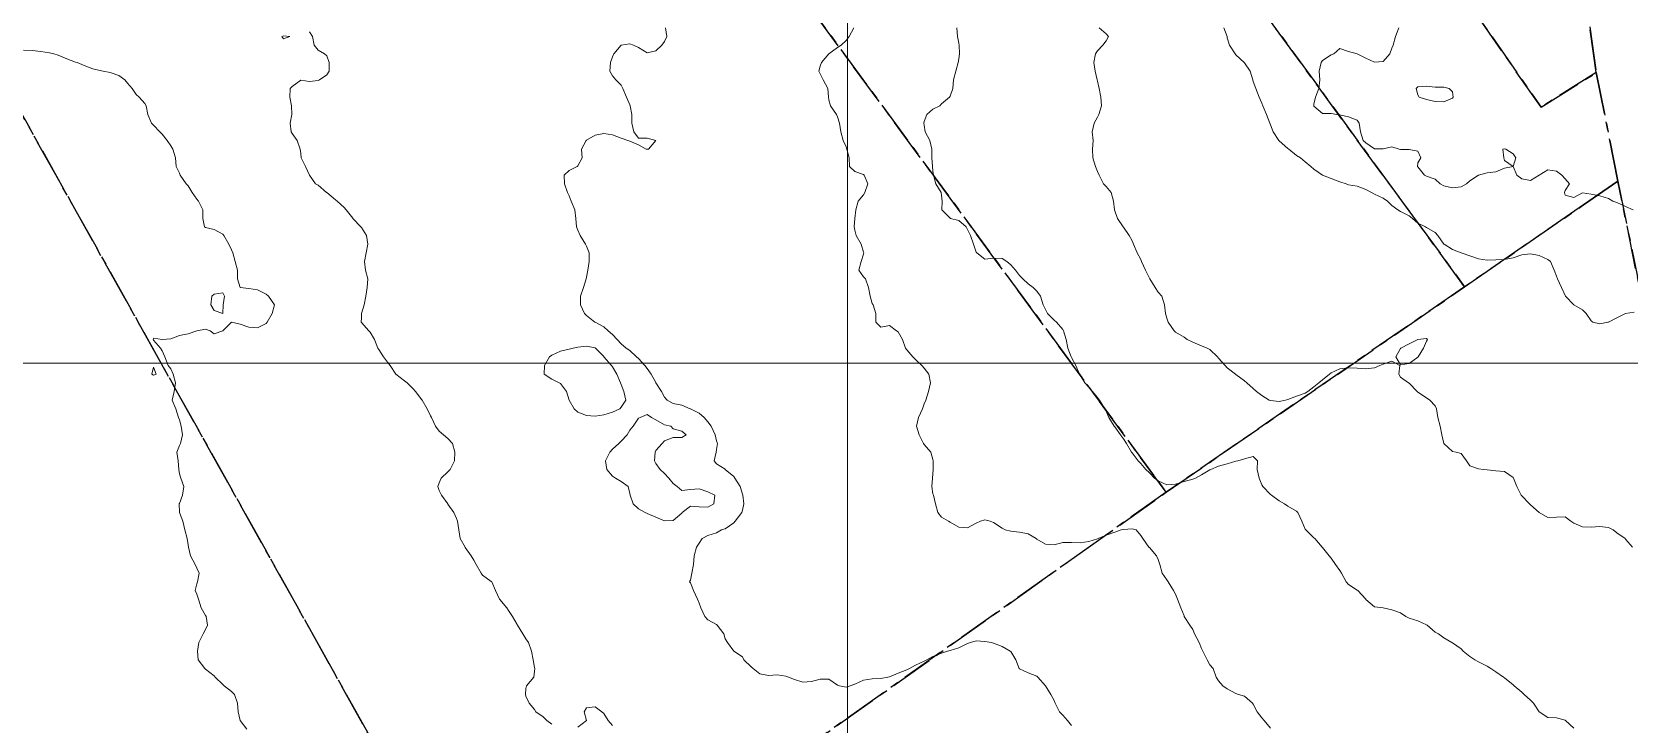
# Model space of a CAD drawing. Header units: centimetres. Extents: x 0 to 642158, y -847 to 649707.
# Drawn here: x 616719.7 to 616811.9, y 621566.5 to 621606.5 of the extents above; entities that cross this region are included whole.
import ezdxf

# ---------------------------------------------------------------- set-up
doc = ezdxf.new("R2010")
doc.units = ezdxf.units.CM
doc.header["$MEASUREMENT"] = 0
doc.linetypes.add('CENTERX2', pattern=[4, 2.5, -0.5, 0.5, -0.5])
doc.layers.add('MEV_grille', color=254, linetype='Continuous', lineweight=9)
doc.layers.add('WAL_topographie 0.5', color=253, linetype='Continuous', lineweight=20)
doc.layers.add('SPW_parcellaire cadastral', color=7, linetype='CENTERX2', lineweight=25, true_color=0xff0542)

# ---------------------------------------------------------------- blocks, each defined once
blk = doc.blocks.new('*U114')
at = {"layer": 'MEV_grille', "transparency": 33554687}
blk.add_lwpolyline([(-1338.461, 0), (1338.461, 0)], dxfattribs=at)
blk = doc.blocks.new('*U115')
at = {"layer": 'MEV_grille', "color": 0, "linetype": 'ByBlock', "lineweight": -2, "transparency": 16777216}
blk.add_blockref('*U114', (0, -800), dxfattribs=at)
blk = doc.blocks.new('*U112')
at = {"layer": 'MEV_grille', "transparency": 33554687}
blk.add_lwpolyline([(0, 1825.476), (0, -1825.476)], dxfattribs=at)
blk = doc.blocks.new('*U113')
at = {"layer": 'MEV_grille', "color": 0, "linetype": 'ByBlock', "lineweight": -2, "transparency": 16777216}
blk.add_blockref('*U112', (1400, 0), dxfattribs=at)

msp = doc.modelspace()

# ---------------------------------------------------------------- linework, layer by layer
at = {"layer": 'SPW_parcellaire cadastral'}
for points in [[(616810.056, 621604.167), (616806.864, 621602.169), (616792.631, 621622.65), (616788.99, 621627.89), (616771.167, 621653.538), (616759.063, 621665.66), (616755.356, 621669.373), (616754.49, 621670.24), (616752.564, 621672.169), (616750.664, 621678.736), (616751.258, 621682.531), (616752.904, 621693.049), (616753.134, 621694.496), (616757.958, 621693.507), (616757.715, 621692.08), (616756.06, 621682.357), (616758.447, 621677.148), (616759.697, 621674.42), (616765.165, 621668.154), (616771.54, 621671.092), (616773.268, 621668.917), (616806.875, 621626.605), (616810.056, 621604.167)], [(616730.932, 621653.868), (616743.064, 621671.671), (616761.791, 621647.417), (616802.451, 621591.795), (616785.223, 621579.926), (616730.932, 621653.868)], [(616730.932, 621653.868), (616785.223, 621579.926), (616746.651, 621552.566), (616708.623, 621620.591), (616691.069, 621651.782), (616693.083, 621653.449), (616707.882, 621662.4), (616719.97, 621669.981), (616730.932, 621653.868)], [(616810.056, 621604.167), (616811.303, 621597.892), (616809.313, 621596.521), (616802.451, 621591.795), (616761.791, 621647.417), (616771.167, 621653.538), (616788.99, 621627.89), (616792.631, 621622.65), (616806.864, 621602.169), (616810.056, 621604.167)], [(616844.699, 621459.573), (616843.298, 621468.926), (616833.773, 621511.471), (616823.574, 621546.086), (616814.723, 621581.103), (616811.303, 621597.892), (616810.056, 621604.167), (616806.875, 621626.605), (616806.654, 621627.888), (616806.145, 621631.413), (616805.682, 621637.737), (616805.285, 621643.138)], [(616728.606, 621539.982), (616686.194, 621606.296), (616708.623, 621620.591), (616746.651, 621552.566), (616728.606, 621539.982)], [(616785.223, 621579.926), (616802.451, 621591.795), (616809.313, 621596.521), (616811.303, 621597.892), (616814.723, 621581.103), (616823.574, 621546.086), (616774.889, 621512.583), (616746.651, 621552.566), (616785.223, 621579.926)]]:
    msp.add_lwpolyline(points, dxfattribs=at)
at = {"layer": 'WAL_topographie 0.5'}
for points in [[(616734.25, 621606.125), (616734.625, 621606.25), (616734.25, 621606.287), (616734.156, 621606.25), (616734.25, 621606.125)], [(616735.75, 621606.53), (616735.929, 621606.25), (616736.029, 621605.75), (616736.25, 621605.472), (616736.625, 621605.25), (616736.75, 621605.145), (616736.889, 621604.75), (616736.894, 621604.25), (616736.75, 621604.042), (616736.33, 621603.75), (616736.25, 621603.715), (616735.75, 621603.663), (616735.25, 621603.73), (616734.75, 621603.375), (616734.631, 621603.25), (616734.613, 621602.75), (616734.71, 621602.25), (616734.733, 621601.75), (616734.636, 621601.25), (616734.69, 621600.75), (616734.75, 621600.654), (616735.042, 621600.25), (616735.224, 621599.75), (616735.25, 621599.5), (616735.279, 621599.25), (616735.53, 621598.75), (616735.75, 621598.25), (616735.75, 621598.25), (616736.109, 621597.75), (616736.25, 621597.66), (616736.74, 621597.25), (616736.75, 621597.243), (616737.25, 621596.825), (616737.346, 621596.75), (616737.75, 621596.385), (616737.875, 621596.25), (616738.25, 621595.762), (616738.26, 621595.75), (616738.726, 621595.25), (616738.75, 621595.217), (616739.042, 621594.75), (616739.117, 621594.25), (616739.028, 621593.75), (616738.929, 621593.25), (616738.98, 621592.75), (616739.119, 621592.25), (616739.094, 621591.75), (616739.012, 621591.25), (616738.917, 621590.75), (616738.766, 621590.25), (616738.75, 621590), (616738.742, 621589.75), (616738.75, 621589.736), (616739.175, 621589.25), (616739.25, 621589.18), (616739.503, 621588.75), (616739.709, 621588.25), (616739.75, 621588.176), (616740.037, 621587.75), (616740.25, 621587.434), (616740.404, 621587.25), (616740.745, 621586.75), (616740.75, 621586.744), (616741.25, 621586.355), (616741.394, 621586.25), (616741.75, 621585.91), (616741.869, 621585.75), (616742.25, 621585.27), (616742.262, 621585.25), (616742.555, 621584.75), (616742.75, 621584.332), (616742.793, 621584.25), (616743.035, 621583.75), (616743.25, 621583.452), (616743.485, 621583.25), (616743.75, 621583.03), (616744.008, 621582.75), (616744.141, 621582.25), (616744.124, 621581.75), (616743.876, 621581.25), (616743.75, 621581.111), (616743.365, 621580.75), (616743.25, 621580.469), (616743.174, 621580.25), (616743.25, 621580.024), (616743.371, 621579.75), (616743.741, 621579.25), (616743.75, 621579.233), (616744.083, 621578.75), (616744.25, 621578.417), (616744.299, 621578.25), (616744.376, 621577.75), (616744.449, 621577.25), (616744.742, 621576.75), (616744.75, 621576.74), (616745.092, 621576.25), (616745.25, 621576), (616745.384, 621575.75), (616745.662, 621575.25), (616745.75, 621575.128), (616746.25, 621574.775), (616746.278, 621574.75), (616746.495, 621574.25), (616746.73, 621573.75), (616746.75, 621573.726), (616747.142, 621573.25), (616747.25, 621573.101), (616747.478, 621572.75), (616747.75, 621572.294), (616747.773, 621572.25), (616748.081, 621571.75), (616748.25, 621571.46), (616748.393, 621571.25), (616748.577, 621570.75), (616748.675, 621570.25), (616748.75, 621569.806), (616748.776, 621569.75), (616748.75, 621569.583), (616748.715, 621569.25), (616748.283, 621568.75), (616748.25, 621568.583), (616748.224, 621568.25), (616748.25, 621568.15), (616748.432, 621567.75), (616748.75, 621567.382), (616748.833, 621567.25), (616749.25, 621566.952), (616749.468, 621566.75), (616749.75, 621566.526)], [(616756.316, 621606.75), (616756.38, 621606.25), (616756.25, 621605.964), (616756.103, 621605.75), (616755.75, 621605.417), (616755.25, 621605.31), (616754.75, 621605.615), (616754.472, 621605.75), (616754.25, 621605.832), (616753.75, 621605.75), (616753.75, 621605.75), (616753.333, 621605.25), (616753.25, 621605.083), (616753.131, 621604.75), (616753.09, 621604.25), (616753.25, 621603.991), (616753.439, 621603.75), (616753.75, 621603.447), (616753.846, 621603.25), (616754.067, 621602.75), (616754.25, 621602.308), (616754.275, 621602.25), (616754.36, 621601.75), (616754.372, 621601.25), (616754.483, 621600.75), (616754.75, 621600.386), (616755.25, 621600.388), (616755.75, 621600.25), (616755.75, 621600.25), (616755.75, 621600.25), (616755.333, 621599.75), (616755.25, 621599.743), (616755.2, 621599.75), (616754.75, 621600), (616754.25, 621600.199), (616754.145, 621600.25), (616753.75, 621600.382), (616753.25, 621600.583), (616752.75, 621600.655), (616752.25, 621600.559), (616751.75, 621600.267), (616751.727, 621600.25), (616751.456, 621599.75), (616751.5, 621599.25), (616751.25, 621598.792), (616751.208, 621598.75), (616750.75, 621598.521), (616750.467, 621598.25), (616750.476, 621597.75), (616750.662, 621597.25), (616750.75, 621597.042), (616750.861, 621596.75), (616751.077, 621596.25), (616751.129, 621595.75), (616751.175, 621595.25), (616751.25, 621595.065), (616751.392, 621594.75), (616751.7, 621594.25), (616751.75, 621594.148), (616751.909, 621593.75), (616751.912, 621593.25), (616751.832, 621592.75), (616751.75, 621592.345), (616751.729, 621592.25), (616751.569, 621591.75), (616751.411, 621591.25), (616751.405, 621590.75), (616751.63, 621590.25), (616751.75, 621590.136), (616752.228, 621589.75), (616752.25, 621589.744), (616752.75, 621589.475), (616753.008, 621589.25), (616753.25, 621589.034), (616753.523, 621588.75), (616753.75, 621588.498), (616754.037, 621588.25), (616754.25, 621588.108), (616754.639, 621587.75), (616754.75, 621587.651), (616755.111, 621587.25), (616755.25, 621587.082), (616755.48, 621586.75), (616755.75, 621586.258), (616755.756, 621586.25), (616756.084, 621585.75), (616756.25, 621585.418), (616756.408, 621585.25), (616756.75, 621585.056), (616757.25, 621584.952), (616757.726, 621584.75), (616757.75, 621584.744), (616758.25, 621584.498), (616758.54, 621584.25), (616758.75, 621583.997), (616758.948, 621583.75), (616759.177, 621583.25), (616759.25, 621582.897), (616759.306, 621582.75), (616759.25, 621582.393), (616759.23, 621582.25), (616759.116, 621581.75), (616759.25, 621581.572), (616759.75, 621581.256), (616759.756, 621581.25), (616760.25, 621580.834), (616760.31, 621580.75), (616760.621, 621580.25), (616760.75, 621579.808), (616760.778, 621579.75), (616760.84, 621579.25), (616760.75, 621578.897), (616760.72, 621578.75), (616760.334, 621578.25), (616760.25, 621578.16), (616759.75, 621577.812), (616759.55, 621577.75), (616759.25, 621577.587), (616758.75, 621577.422), (616758.42, 621577.25), (616758.25, 621576.993), (616758.107, 621576.75), (616757.969, 621576.25), (616757.932, 621575.75), (616757.841, 621575.25), (616757.75, 621574.85), (616757.7, 621574.75), (616757.75, 621574.704), (616757.929, 621574.25), (616758.167, 621573.75), (616758.25, 621573.519), (616758.347, 621573.25), (616758.578, 621572.75), (616758.75, 621572.558), (616759.25, 621572.287), (616759.292, 621572.25), (616759.673, 621571.75), (616759.75, 621571.464), (616759.886, 621571.25), (616760.25, 621570.75), (616760.25, 621570.75), (616760.75, 621570.429), (616760.836, 621570.25), (616761.25, 621569.85), (616761.375, 621569.75), (616761.75, 621569.44), (616762.25, 621569.341), (616762.75, 621569.381), (616763.25, 621569.304), (616763.417, 621569.25), (616763.75, 621569.115), (616764.25, 621568.952), (616764.75, 621568.987), (616765.25, 621569.138), (616765.75, 621569.136), (616766.25, 621568.783), (616766.35, 621568.75), (616766.75, 621568.674), (616766.972, 621568.75), (616767.25, 621568.846), (616767.75, 621569.074), (616768.25, 621569.152), (616768.75, 621569.175), (616769.147, 621569.25), (616769.25, 621569.274), (616769.75, 621569.468), (616770.25, 621569.676), (616770.407, 621569.75), (616770.75, 621569.932), (616771.25, 621570.17), (616771.392, 621570.25), (616771.75, 621570.43), (616772.25, 621570.641), (616772.601, 621570.75), (616772.75, 621570.79), (616773.25, 621570.942), (616773.75, 621571.199), (616773.924, 621571.25), (616774.25, 621571.337), (616774.75, 621571.31), (616775.125, 621571.25), (616775.25, 621571.215), (616775.75, 621571.026), (616776.221, 621570.75), (616776.25, 621570.728), (616776.532, 621570.25), (616776.734, 621569.75), (616776.75, 621569.732), (616777.25, 621569.5), (616777.75, 621569.302), (616777.815, 621569.25), (616778.25, 621568.75), (616778.25, 621568.75), (616778.564, 621568.25), (616778.75, 621567.889), (616778.811, 621567.75), (616779.067, 621567.25), (616779.25, 621567.042), (616779.513, 621566.75), (616779.75, 621566.462)], [(616767.191, 621606.75), (616766.917, 621606.25), (616766.75, 621606.022), (616766.452, 621605.75), (616766.25, 621605.613), (616765.75, 621605.261), (616765.737, 621605.25), (616765.317, 621604.75), (616765.25, 621604.531), (616765.174, 621604.25), (616765.25, 621604.089), (616765.42, 621603.75), (616765.681, 621603.25), (616765.715, 621602.75), (616765.75, 621602.6), (616765.842, 621602.25), (616766.185, 621601.75), (616766.25, 621601.62), (616766.351, 621601.25), (616766.442, 621600.75), (616766.577, 621600.25), (616766.75, 621599.872), (616766.787, 621599.75), (616766.911, 621599.25), (616766.936, 621598.75), (616767.25, 621598.453), (616767.75, 621598.28), (616767.784, 621598.25), (616767.991, 621597.75), (616767.827, 621597.25), (616767.75, 621597.107), (616767.437, 621596.75), (616767.303, 621596.25), (616767.25, 621595.75), (616767.25, 621595.75), (616767.21, 621595.25), (616767.25, 621595.068), (616767.329, 621594.75), (616767.614, 621594.25), (616767.75, 621593.8), (616767.767, 621593.75), (616767.75, 621593.678), (616767.6, 621593.25), (616767.469, 621592.75), (616767.75, 621592.375), (616767.85, 621592.25), (616768.024, 621591.75), (616768.123, 621591.25), (616768.25, 621590.838), (616768.298, 621590.75), (616768.454, 621590.25), (616768.46, 621589.75), (616768.75, 621589.46), (616769.25, 621589.558), (616769.65, 621589.25), (616769.75, 621589.187), (616769.991, 621588.75), (616770.164, 621588.25), (616770.25, 621588.15), (616770.583, 621587.75), (616770.75, 621587.599), (616771.121, 621587.25), (616771.25, 621587.102), (616771.507, 621586.75), (616771.607, 621586.25), (616771.495, 621585.75), (616771.335, 621585.25), (616771.25, 621585.028), (616771.148, 621584.75), (616770.912, 621584.25), (616770.8, 621583.75), (616770.964, 621583.25), (616771.212, 621582.75), (616771.25, 621582.694), (616771.637, 621582.25), (616771.75, 621581.812), (616771.76, 621581.75), (616771.769, 621581.25), (616771.75, 621581), (616771.729, 621580.75), (616771.687, 621580.25), (616771.75, 621579.833), (616771.778, 621579.75), (616771.902, 621579.25), (616772.042, 621578.75), (616772.25, 621578.487), (616772.659, 621578.25), (616772.75, 621578.202), (616773.25, 621577.902), (616773.75, 621577.865), (616774.25, 621578.15), (616774.5, 621578.25), (616774.75, 621578.331), (616775.062, 621578.25), (616775.25, 621578.185), (616775.75, 621577.859), (616775.929, 621577.75), (616776.25, 621577.684), (616776.75, 621577.625), (616777.25, 621577.517), (616777.706, 621577.25), (616777.75, 621577.224), (616778.25, 621576.924), (616778.75, 621576.89), (616779.25, 621577.029), (616779.75, 621577.03), (616780.25, 621577.014), (616780.75, 621577.083), (616781.25, 621577.233), (616781.286, 621577.25), (616781.75, 621577.453), (616782.25, 621577.612), (616782.628, 621577.75), (616782.75, 621577.782), (616783.25, 621577.821), (616783.48, 621577.75), (616783.75, 621577.429), (616783.869, 621577.25), (616784.223, 621576.75), (616784.25, 621576.73), (616784.67, 621576.25), (616784.75, 621576.046), (616784.857, 621575.75), (616784.989, 621575.25), (616785.25, 621574.867), (616785.342, 621574.75), (616785.65, 621574.25), (616785.75, 621574.04), (616785.87, 621573.75), (616786.067, 621573.25), (616786.25, 621572.781), (616786.267, 621572.75), (616786.578, 621572.25), (616786.75, 621572), (616786.864, 621571.75), (616787.115, 621571.25), (616787.25, 621570.908), (616787.344, 621570.75), (616787.583, 621570.25), (616787.75, 621569.95), (616787.938, 621569.75), (616788.1, 621569.25), (616788.25, 621569.036), (616788.485, 621568.75), (616788.75, 621568.577), (616789.25, 621568.303), (616789.393, 621568.25), (616789.75, 621568.157), (616790.208, 621567.75), (616790.25, 621567.694), (616790.472, 621567.25), (616790.75, 621566.893), (616790.879, 621566.75), (616791.25, 621566.308)], [(616773.135, 621606.75), (616773.167, 621606.25), (616773.25, 621605.861), (616773.275, 621605.75), (616773.294, 621605.25), (616773.25, 621604.964), (616773.216, 621604.75), (616773.066, 621604.25), (616772.94, 621603.75), (616772.902, 621603.25), (616772.75, 621602.812), (616772.714, 621602.75), (616772.25, 621602.368), (616772.145, 621602.25), (616771.75, 621602.047), (616771.395, 621601.75), (616771.25, 621601.341), (616771.233, 621601.25), (616771.25, 621601.125), (616771.313, 621600.75), (616771.565, 621600.25), (616771.693, 621599.75), (616771.691, 621599.25), (616771.721, 621598.75), (616771.75, 621598.5), (616771.78, 621598.25), (616771.922, 621597.75), (616772.225, 621597.25), (616772.25, 621597.083), (616772.29, 621596.75), (616772.272, 621596.25), (616772.75, 621595.756), (616772.773, 621595.75), (616773.25, 621595.624), (616773.663, 621595.25), (616773.75, 621595.109), (616773.927, 621594.75), (616774.091, 621594.25), (616774.25, 621593.789), (616774.283, 621593.75), (616774.75, 621593.382), (616775.25, 621593.448), (616775.75, 621593.437), (616776.013, 621593.25), (616776.25, 621593.067), (616776.52, 621592.75), (616776.75, 621592.452), (616776.952, 621592.25), (616777.25, 621591.958), (616777.536, 621591.75), (616777.75, 621591.547), (616777.962, 621591.25), (616778.119, 621590.75), (616778.25, 621590.484), (616778.375, 621590.25), (616778.75, 621589.862), (616778.88, 621589.75), (616779.25, 621589.32), (616779.298, 621589.25), (616779.444, 621588.75), (616779.545, 621588.25), (616779.733, 621587.75), (616779.75, 621587.719), (616780, 621587.25), (616780.222, 621586.75), (616780.25, 621586.685), (616780.523, 621586.25), (616780.75, 621585.99), (616780.959, 621585.75), (616781.25, 621585.408), (616781.375, 621585.25), (616781.684, 621584.75), (616781.75, 621584.62), (616781.917, 621584.25), (616782.219, 621583.75), (616782.25, 621583.708), (616782.581, 621583.25), (616782.75, 621583.013), (616782.926, 621582.75), (616783.217, 621582.25), (616783.25, 621582.195), (616783.605, 621581.75), (616783.75, 621581.581), (616784.041, 621581.25), (616784.25, 621581.056), (616784.547, 621580.75), (616784.75, 621580.58), (616785.25, 621580.352), (616785.75, 621580.4), (616786.25, 621580.545), (616786.75, 621580.68), (616786.912, 621580.75), (616787.25, 621580.937), (616787.75, 621581.228), (616787.801, 621581.25), (616788.25, 621581.427), (616788.75, 621581.561), (616789.25, 621581.719), (616789.355, 621581.75), (616789.75, 621581.86), (616790.25, 621581.985), (616790.5, 621581.75), (616790.48, 621581.25), (616790.59, 621580.75), (616790.75, 621580.364), (616790.81, 621580.25), (616791.25, 621579.788), (616791.302, 621579.75), (616791.75, 621579.44), (616792.046, 621579.25), (616792.25, 621579.116), (616792.75, 621578.833), (616792.818, 621578.75), (616793.045, 621578.25), (616793.25, 621577.79), (616793.281, 621577.75), (616793.75, 621577.295), (616793.8, 621577.25), (616794.231, 621576.75), (616794.25, 621576.73), (616794.625, 621576.25), (616794.75, 621576.117), (616795.006, 621575.75), (616795.25, 621575.4), (616795.337, 621575.25), (616795.62, 621574.75), (616795.75, 621574.606), (616796.25, 621574.278), (616796.291, 621574.25), (616796.74, 621573.75), (616796.75, 621573.733), (616797.25, 621573.304), (616797.75, 621573.25), (616797.75, 621573.25), (616798.25, 621573.136), (616798.75, 621572.958), (616799.063, 621572.75), (616799.25, 621572.65), (616799.75, 621572.491), (616800.25, 621572.27), (616800.29, 621572.25), (616800.75, 621571.854), (616800.938, 621571.75), (616801.25, 621571.523), (616801.712, 621571.25), (616801.75, 621571.233), (616802.25, 621570.88), (616802.363, 621570.75), (616802.75, 621570.442), (616803.038, 621570.25), (616803.25, 621570.128), (616803.75, 621569.872), (616803.962, 621569.75), (616804.25, 621569.558), (616804.694, 621569.25), (616804.75, 621569.203), (616805.25, 621568.798), (616805.306, 621568.75), (616805.75, 621568.375), (616805.883, 621568.25), (616806.25, 621567.926), (616806.426, 621567.75), (616806.75, 621567.25), (616806.75, 621567.25), (616807.25, 621566.917), (616807.75, 621566.896), (616808.25, 621566.766), (616808.27, 621566.75), (616808.75, 621566.306)], [(616781.344, 621606.75), (616781.75, 621606.417), (616781.894, 621606.25), (616781.75, 621606), (616781.569, 621605.75), (616781.25, 621605.421), (616781.139, 621605.25), (616781.034, 621604.75), (616781.111, 621604.25), (616781.232, 621603.75), (616781.25, 621603.679), (616781.344, 621603.25), (616781.455, 621602.75), (616781.495, 621602.25), (616781.331, 621601.75), (616781.25, 621601.598), (616781.06, 621601.25), (616780.95, 621600.75), (616780.996, 621600.25), (616780.972, 621599.75), (616780.985, 621599.25), (616781.146, 621598.75), (616781.25, 621598.458), (616781.354, 621598.25), (616781.597, 621597.75), (616781.75, 621597.583), (616782.05, 621597.25), (616782.186, 621596.75), (616782.234, 621596.25), (616782.25, 621596.182), (616782.406, 621595.75), (616782.74, 621595.25), (616782.75, 621595.236), (616783.087, 621594.75), (616783.25, 621594.446), (616783.337, 621594.25), (616783.552, 621593.75), (616783.75, 621593.371), (616783.804, 621593.25), (616784.023, 621592.75), (616784.25, 621592.303), (616784.277, 621592.25), (616784.583, 621591.75), (616784.75, 621591.481), (616784.969, 621591.25), (616785.128, 621590.75), (616785.176, 621590.25), (616785.25, 621589.984), (616785.335, 621589.75), (616785.682, 621589.25), (616785.75, 621589.184), (616786.25, 621588.893), (616786.432, 621588.75), (616786.75, 621588.595), (616787.25, 621588.393), (616787.583, 621588.25), (616787.75, 621588.182), (616788.182, 621587.75), (616788.25, 621587.679), (616788.617, 621587.25), (616788.75, 621587.112), (616789.222, 621586.75), (616789.25, 621586.727), (616789.75, 621586.361), (616789.875, 621586.25), (616790.25, 621585.917), (616790.428, 621585.75), (616790.75, 621585.509), (616791.164, 621585.25), (616791.25, 621585.218), (616791.75, 621585.17), (616792.107, 621585.25), (616792.25, 621585.292), (616792.75, 621585.476), (616793.25, 621585.659), (616793.4, 621585.75), (616793.75, 621586.019), (616794.028, 621586.25), (616794.25, 621586.422), (616794.652, 621586.75), (616794.75, 621586.825), (616795.25, 621587.054), (616795.75, 621587.114), (616796.25, 621587.094), (616796.75, 621587.049), (616797.25, 621587.109), (616797.56, 621587.25), (616797.75, 621587.334), (616798.25, 621587.5), (616798.704, 621587.25), (616798.653, 621586.75), (616798.75, 621586.583), (616799.212, 621586.25), (616799.25, 621586.23), (616799.712, 621585.75), (616799.75, 621585.714), (616800.25, 621585.388), (616800.45, 621585.25), (616800.75, 621584.917), (616800.821, 621584.75), (616800.909, 621584.25), (616801.036, 621583.75), (616801.139, 621583.25), (616801.25, 621582.75), (616801.25, 621582.75), (616801.75, 621582.29), (616801.964, 621582.25), (616802.25, 621582.167), (616802.553, 621581.75), (616802.75, 621581.454), (616803.25, 621581.286), (616803.55, 621581.25), (616803.75, 621581.231), (616804.25, 621581.168), (616804.75, 621581.129), (616805.25, 621580.781), (616805.267, 621580.75), (616805.466, 621580.25), (616805.724, 621579.75), (616805.75, 621579.715), (616806.2, 621579.25), (616806.25, 621579.2), (616806.75, 621578.75), (616806.75, 621578.75), (616807.25, 621578.469), (616807.75, 621578.491), (616808.25, 621578.509), (616808.583, 621578.25), (616808.75, 621578.141), (616809.25, 621577.926), (616809.75, 621577.912), (616810.25, 621577.947), (616810.75, 621577.888), (616811.036, 621577.75), (616811.25, 621577.583), (616811.712, 621577.25), (616811.75, 621577.208), (616812.143, 621576.75)], [(616788.556, 621606.75), (616788.733, 621606.25), (616788.75, 621606.185), (616788.869, 621605.75), (616789.199, 621605.25), (616789.25, 621605.196), (616789.728, 621604.75), (616789.75, 621604.727), (616790.063, 621604.25), (616790.216, 621603.75), (616790.25, 621603.658), (616790.39, 621603.25), (616790.593, 621602.75), (616790.75, 621602.395), (616790.81, 621602.25), (616791.003, 621601.75), (616791.205, 621601.25), (616791.25, 621601.15), (616791.393, 621600.75), (616791.726, 621600.25), (616791.75, 621600.227), (616792.25, 621599.785), (616792.294, 621599.75), (616792.75, 621599.388), (616792.969, 621599.25), (616793.25, 621599.017), (616793.581, 621598.75), (616793.75, 621598.581), (616794.24, 621598.25), (616794.25, 621598.244), (616794.75, 621598.047), (616795.25, 621597.864), (616795.613, 621597.75), (616795.75, 621597.688), (616796.25, 621597.606), (616796.75, 621597.413), (616797.083, 621597.25), (616797.25, 621597.153), (616797.75, 621596.922), (616797.99, 621596.75), (616798.25, 621596.49), (616798.6, 621596.25), (616798.75, 621596.144), (616799.25, 621595.894), (616799.448, 621595.75), (616799.75, 621595.462), (616800.187, 621595.25), (616800.25, 621595.221), (616800.75, 621594.927), (616800.899, 621594.75), (616801.25, 621594.265), (616801.262, 621594.25), (616801.75, 621593.943), (616802.25, 621593.753), (616802.26, 621593.75), (616802.75, 621593.584), (616803.25, 621593.418), (616803.75, 621593.33), (616804.25, 621593.353), (616804.75, 621593.379), (616805.25, 621593.478), (616805.75, 621593.646), (616806.25, 621593.692), (616806.75, 621593.611), (616807.25, 621593.367), (616807.401, 621593.25), (616807.626, 621592.75), (616807.75, 621592.412), (616807.824, 621592.25), (616808.049, 621591.75), (616808.25, 621591.302), (616808.277, 621591.25), (616808.75, 621590.75), (616808.75, 621590.75), (616809.25, 621590.462), (616809.464, 621590.25), (616809.75, 621589.829), (616809.857, 621589.75), (616810.25, 621589.647), (616810.721, 621589.75), (616810.75, 621589.756), (616811.25, 621590.006), (616811.745, 621590.25), (616811.75, 621590.252), (616812.25, 621590.33)], [(616798.648, 621606.75), (616798.459, 621606.25), (616798.317, 621605.75), (616798.25, 621605.583), (616798.125, 621605.25), (616797.75, 621604.806), (616797.25, 621604.777), (616796.75, 621605.007), (616796.25, 621605.25), (616796.25, 621605.25), (616795.75, 621605.386), (616795.25, 621605.568), (616794.9, 621605.25), (616794.75, 621605.19), (616794.25, 621604.865), (616794.167, 621604.75), (616794.05, 621604.25), (616794.083, 621603.75), (616794.033, 621603.25), (616793.847, 621602.75), (616793.75, 621602.35), (616793.74, 621602.25), (616793.75, 621602.222), (616794.25, 621601.805), (616794.75, 621601.815), (616795.083, 621601.75), (616795.25, 621601.733), (616795.75, 621601.621), (616796.25, 621601.429), (616796.359, 621601.25), (616796.446, 621600.75), (616796.603, 621600.25), (616796.75, 621600.103), (616797.25, 621599.77), (616797.75, 621599.764), (616798.25, 621599.889), (616798.667, 621599.75), (616798.75, 621599.735), (616799.25, 621599.724), (616799.75, 621599.625), (616799.917, 621599.25), (616799.75, 621598.95), (616799.732, 621598.75), (616799.75, 621598.724), (616800.133, 621598.25), (616800.25, 621598.193), (616800.75, 621598.005), (616801.039, 621597.75), (616801.25, 621597.637), (616801.75, 621597.516), (616802.25, 621597.571), (616802.554, 621597.75), (616802.75, 621597.923), (616803.25, 621598.25), (616803.25, 621598.25), (616803.75, 621598.37), (616804.25, 621598.434), (616804.75, 621598.639), (616805.25, 621598.75), (616804.75, 621599.083), (616804.719, 621599.25), (616804.65, 621599.75), (616804.75, 621599.767), (616804.833, 621599.75), (616805.25, 621599.472), (616805.417, 621599.25), (616805.25, 621598.75), (616805.464, 621598.25), (616805.75, 621598.028), (616806.25, 621597.942), (616806.75, 621598.25), (616806.75, 621598.25), (616807.25, 621598.558), (616807.75, 621598.477), (616808.062, 621598.25), (616808.25, 621598.036), (616808.5, 621597.75), (616808.25, 621597.35), (616808.224, 621597.25), (616808.25, 621597.083), (616808.75, 621596.95), (616809.25, 621597.219), (616809.75, 621597.148), (616810.25, 621597.05), (616810.75, 621596.895), (616811.006, 621596.75), (616811.25, 621596.667), (616811.75, 621596.439), (616812.183, 621596.25)], [(616719.25, 621605.461), (616719.75, 621605.44), (616720.25, 621605.391), (616720.75, 621605.311), (616721, 621605.25), (616721.25, 621605.183), (616721.75, 621604.965), (616722.25, 621604.781), (616722.337, 621604.75), (616722.75, 621604.582), (616723.25, 621604.392), (616723.75, 621604.264), (616723.85, 621604.25), (616724.25, 621604.179), (616724.75, 621604), (616725.09, 621603.75), (616725.25, 621603.555), (616725.51, 621603.25), (616725.75, 621602.91), (616725.92, 621602.75), (616726.25, 621602.375), (616726.318, 621602.25), (616726.424, 621601.75), (616726.642, 621601.25), (616726.75, 621601.13), (616727.116, 621600.75), (616727.25, 621600.608), (616727.534, 621600.25), (616727.75, 621599.935), (616727.856, 621599.75), (616728.018, 621599.25), (616728.06, 621598.75), (616728.25, 621598.354), (616728.284, 621598.25), (616728.631, 621597.75), (616728.75, 621597.627), (616728.984, 621597.25), (616729.25, 621596.861), (616729.34, 621596.75), (616729.601, 621596.25), (616729.598, 621595.75), (616729.685, 621595.25), (616729.75, 621595.217), (616730.25, 621595.113), (616730.75, 621594.84), (616730.811, 621594.75), (616731.1, 621594.25), (616731.25, 621593.929), (616731.32, 621593.75), (616731.458, 621593.25), (616731.608, 621592.75), (616731.593, 621592.25), (616731.75, 621591.75), (616731.75, 621591.75), (616732.25, 621591.693), (616732.75, 621591.615), (616733.25, 621591.362), (616733.387, 621591.25), (616733.728, 621590.75), (616733.601, 621590.25), (616733.31, 621589.75), (616733.25, 621589.68), (616732.75, 621589.419), (616732.25, 621589.464), (616731.75, 621589.628), (616731.25, 621589.75), (616730.75, 621589.25), (616730.75, 621589.25), (616730.25, 621589.083), (616730.028, 621589.25), (616729.75, 621589.346), (616729.25, 621589.25), (616729.25, 621589.25), (616728.75, 621589.079), (616728.25, 621588.983), (616727.75, 621588.798), (616727.25, 621588.75), (616727.25, 621588.75), (616727.249, 621588.75), (616726.75, 621588.821), (616726.73, 621588.75), (616726.75, 621588.714), (616727.156, 621588.25), (616727.25, 621588.1), (616727.396, 621587.75), (616727.596, 621587.25), (616727.75, 621587.05), (616727.875, 621586.75), (616728.013, 621586.25), (616727.942, 621585.75), (616727.827, 621585.25), (616728.046, 621584.75), (616728.2, 621584.25), (616728.25, 621584.107), (616728.35, 621583.75), (616728.429, 621583.25), (616728.303, 621582.75), (616728.25, 621582.625), (616728.1, 621582.25), (616728.171, 621581.75), (616728.206, 621581.25), (616728.25, 621581), (616728.333, 621580.75), (616728.493, 621580.25), (616728.424, 621579.75), (616728.25, 621579.279), (616728.24, 621579.25), (616728.25, 621578.751), (616728.25, 621578.75), (616728.438, 621578.25), (616728.563, 621577.75), (616728.693, 621577.25), (616728.75, 621576.893), (616728.779, 621576.75), (616728.887, 621576.25), (616729.15, 621575.75), (616729.25, 621575.54), (616729.378, 621575.25), (616729.283, 621574.75), (616729.25, 621574.639), (616729.158, 621574.25), (616729.25, 621574.044), (616729.346, 621573.75), (616729.5, 621573.25), (616729.75, 621572.817), (616729.792, 621572.75), (616729.875, 621572.25), (616729.75, 621571.991), (616729.607, 621571.75), (616729.366, 621571.25), (616729.281, 621570.75), (616729.331, 621570.25), (616729.714, 621569.75), (616729.75, 621569.717), (616730.25, 621569.318), (616730.31, 621569.25), (616730.75, 621568.82), (616730.838, 621568.75), (616731.25, 621568.417), (616731.417, 621568.25), (616731.607, 621567.75), (616731.631, 621567.25), (616731.75, 621566.75), (616731.75, 621566.75), (616732.146, 621566.25)], [(616801.788, 621602.75), (616801.75, 621602.694), (616801.25, 621602.479), (616800.75, 621602.5), (616800.25, 621602.619), (616799.821, 621602.75), (616799.75, 621602.875), (616799.65, 621603.25), (616799.75, 621603.35), (616800.25, 621603.389), (616800.75, 621603.333), (616801.25, 621603.329), (616801.55, 621603.25), (616801.75, 621603.05), (616801.788, 621602.75)], [(616730.75, 621590.25), (616730.78, 621590.75), (616730.85, 621591.25), (616730.75, 621591.45), (616730.25, 621591.364), (616730.125, 621591.25), (616730.062, 621590.75), (616730.25, 621590.417), (616730.75, 621590.25)], [(616753.672, 621584.75), (616753.25, 621584.549), (616752.75, 621584.394), (616752.25, 621584.317), (616751.75, 621584.352), (616751.25, 621584.563), (616751.032, 621584.75), (616750.75, 621585.237), (616750.744, 621585.25), (616750.598, 621585.75), (616750.25, 621586.21), (616750.179, 621586.25), (616749.75, 621586.463), (616749.309, 621586.75), (616749.329, 621587.25), (616749.613, 621587.75), (616749.75, 621587.846), (616750.25, 621588.078), (616750.75, 621588.196), (616750.974, 621588.25), (616751.25, 621588.303), (616751.75, 621588.364), (616752.25, 621588.269), (616752.276, 621588.25), (616752.75, 621587.76), (616752.759, 621587.75), (616753.195, 621587.25), (616753.25, 621587.167), (616753.504, 621586.75), (616753.708, 621586.25), (616753.75, 621586.15), (616753.911, 621585.75), (616754.023, 621585.25), (616753.75, 621584.851), (616753.672, 621584.75)], [(616799.761, 621587.75), (616799.75, 621587.732), (616799.25, 621587.372), (616798.75, 621587.288), (616798.477, 621587.75), (616798.75, 621588.23), (616798.76, 621588.25), (616799.25, 621588.495), (616799.75, 621588.75), (616799.75, 621588.75), (616800.25, 621588.813), (616800.306, 621588.75), (616800.25, 621588.655), (616800.08, 621588.25), (616799.761, 621587.75)], [(616726.75, 621586.683), (616726.904, 621586.75), (616726.75, 621587.15), (616726.645, 621586.75), (616726.75, 621586.683)], [(616757.283, 621578.75), (616757.25, 621578.724), (616756.75, 621578.292), (616756.25, 621578.281), (616755.75, 621578.489), (616755.25, 621578.701), (616755.145, 621578.75), (616754.75, 621578.97), (616754.445, 621579.25), (616754.268, 621579.75), (616754.25, 621579.86), (616754.147, 621580.25), (616753.75, 621580.543), (616753.43, 621580.75), (616753.25, 621580.863), (616752.929, 621581.25), (616752.851, 621581.75), (616753.088, 621582.25), (616753.25, 621582.418), (616753.624, 621582.75), (616753.75, 621582.876), (616754.095, 621583.25), (616754.25, 621583.504), (616754.445, 621583.75), (616754.75, 621584.202), (616754.845, 621584.25), (616755.25, 621584.42), (616755.497, 621584.25), (616755.75, 621584.111), (616756.25, 621583.828), (616756.611, 621583.75), (616756.75, 621583.587), (616757.25, 621583.447), (616757.509, 621583.25), (616757.25, 621583.097), (616756.75, 621583.093), (616756.25, 621582.905), (616756.113, 621582.75), (616755.75, 621582.332), (616755.712, 621582.25), (616755.668, 621581.75), (616755.75, 621581.588), (616756.007, 621581.25), (616756.25, 621581.02), (616756.502, 621580.75), (616756.75, 621580.432), (616756.976, 621580.25), (616757.25, 621580.022), (616757.75, 621580.093), (616758.25, 621580.12), (616758.75, 621579.946), (616759.157, 621579.75), (616759.111, 621579.25), (616758.75, 621579.075), (616758.25, 621579.092), (616757.75, 621579.132), (616757.283, 621578.75)], [(616751.25, 621566.357), (616751.75, 621566.75), (616751.619, 621567.25), (616751.75, 621567.481), (616752.25, 621567.538), (616752.63, 621567.25), (616752.75, 621567.139), (616753, 621566.75), (616753.25, 621566.45)]]:
    msp.add_lwpolyline(points, dxfattribs=at)

# ---------------------------------------------------------------- block references
at = {"layer": 'MEV_grille', "transparency": 33554687}
for name, p in [('*U113', (615366.814, 620593.644)), ('*U115', (616669.481, 622387.381))]:
    msp.add_blockref(name, p, dxfattribs=at)

doc.saveas('drawing.dxf')
